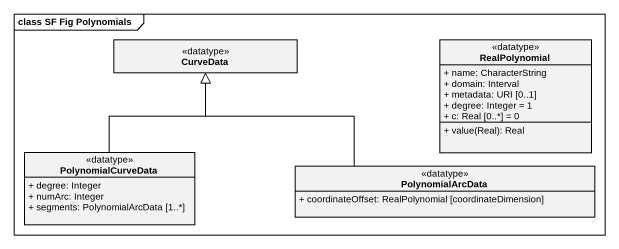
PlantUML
@startuml
mainframe class SF Fig Polynomials
hide circle
hide empty members
skinparam classAttributeIconSize 0
class CurveData <<datatype>>
class RealPolynomial <<datatype>> {
  + name: CharacterString
  + domain: Interval
  + metadata: URI [0..1]
  + degree: Integer = 1
  + c: Real [0..*] = 0
  + value(Real): Real
}
class PolynomialCurveData <<datatype>> {
  + degree: Integer
  + numArc: Integer
  + segments: PolynomialArcData [1..*]
}
class PolynomialArcData <<datatype>> {
  + coordinateOffset: RealPolynomial [coordinateDimension]
}
PolynomialCurveData -up-|> CurveData
PolynomialArcData -left-|> CurveData
@enduml
